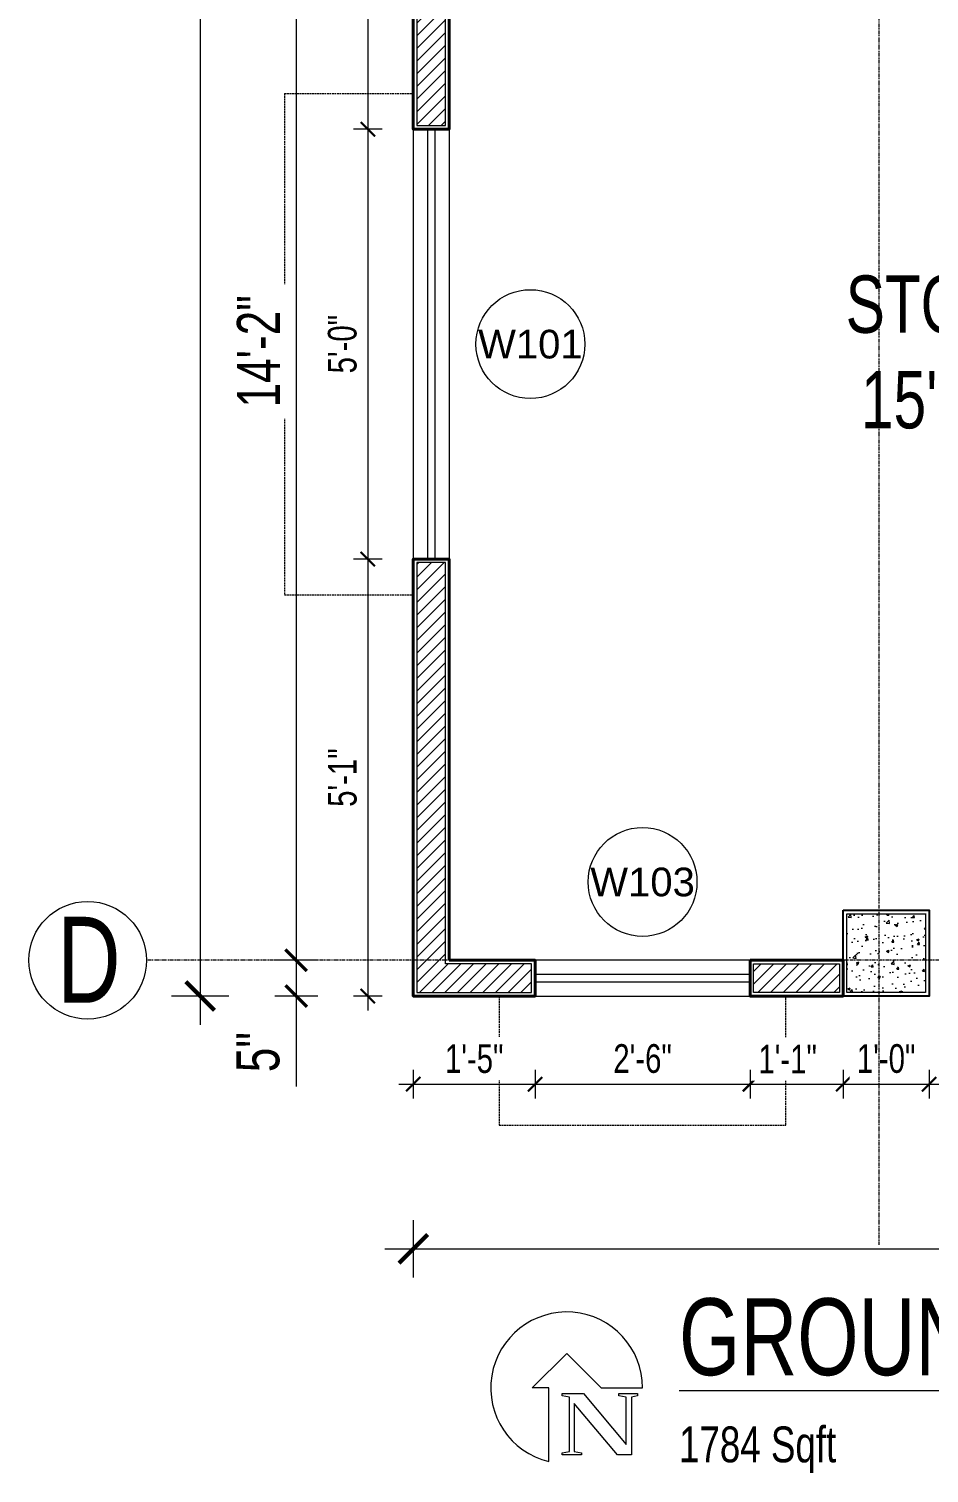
# Model space of a CAD drawing. Header units: inches. Extents: x 985 to 11353, y 526 to 2181.
# Drawn here: x 6499 to 6624.7, y 1359.7 to 1561.3 of the extents above; entities that cross this region are included whole.
import ezdxf
from ezdxf.enums import TextEntityAlignment as Align

# ---------------------------------------------------------------- set-up
doc = ezdxf.new("R2010")
doc.units = ezdxf.units.IN
doc.header["$MEASUREMENT"] = 0
doc.linetypes.add('DASH', pattern=[0.35, 0.25, -0.1])
doc.linetypes.add('PHANTOMX2', pattern=[5, 2.5, -0.5, 0.5, -0.5, 0.5, -0.5])
for name, color, linetype, lineweight in [('COLUMN', 1, 'Continuous', 25), ('Dimension', 22, 'Continuous', 13), ('Glass', 5, 'Continuous', 9), ('grid', 9, 'Continuous', 13), ('Grid marker', 161, 'Continuous', 15), ('Grid Text', 5, 'Continuous', 15), ('HACTH', 8, 'Continuous', 9), ('I-DOOR-IDEN-N', 7, 'Continuous', 15), ('Plaster Line', 5, 'Continuous', 15), ('Sunshed', 5, 'Continuous', 15), ('Text-01', 253, 'Continuous', 15), ('wall 05', 3, 'Continuous', 40), ('WINDOW', 140, 'Continuous', 9)]:
    doc.layers.add(name, color=color, linetype=linetype, lineweight=lineweight)
doc.layers.add('Text', color=7, linetype='Continuous')
doc.styles.add('Arial', font='arial.ttf')
doc.styles.add('Swiss721', font='swisscl.ttf')
doc.dimstyles.new('DIM08', dxfattribs={"dimtxt": 8, "dimasz": 4, "dimexe": 4, "dimexo": 0, "dimgap": 3, "dimtad": 1, "dimdec": 1, "dimzin": 3, "dimdsep": 46, "dimlunit": 4, "dimtxsty": 'Swiss721', "dimblk": 'ARCHTICK', "dimcen": 0, "dimdle": 4, "dimclrd": 256, "dimclre": 256, "dimclrt": 256, "dimadec": 0, "dimazin": 0, "dimtfac": 1, "dimtdec": 1, "dimtofl": 0, "dimtmove": 0, "dimatfit": 3, "dimldrblk": 'ARCHTICK', "dimfxl": 4, "dimfxlon": 1, "dimtfill": 1, "dimtolj": 1, "dimtzin": 0, "dimlwd": 9, "dimlwe": 9, "dimarcsym": 0})

# ---------------------------------------------------------------- blocks, each defined once
blk = doc.blocks.new('C 12X12')
at = {"layer": 'HACTH'}
h = blk.add_hatch(dxfattribs=at)
h.set_pattern_fill('AR-CONC', color=256, scale=0.5, style=0)
h.set_pattern_definition([(50, (0, 0), (3.58630091, -0.313760675), [0.375, -4.125]), (355, (0, 0), (-0.69375667, 3.76096067), [0.3, -3.3]), (100.4514, (0.299, -0.026), (2.89254691, 3.44719771), [0.31870095, -3.50571056]), (46.1842, (0, 1), (5.33620524, -0.82759507), [0.5625, -6.1875]), (96.6356, (0.4447, 0.931), (4.67331353, 4.87058935), [0.47805144, -5.258565]), (351.1842, (0, 1), (4.67330973, 4.870593), [0.45, -4.95]), (21, (0.5, 0.75), (2.98453526, -2.01309445), [0.375, -4.125]), (326, (0.5, 0.75), (1.21657666, 3.62575023), [0.3, -3.3]), (71.4514, (0.7487, 0.5822), (4.20111314, 1.61265248), [0.31870095, -3.50571056]), (37.5, (0, 0), (0.060799277, 1.66446927), [0, -3.26, 0, -3.35, 0, -3.3125]), (7.5, (0, 0), (1.315347687, 1.97205856), [0, -1.91, 0, -3.185, 0, -1.2625]), (327.5, (-1.115, 0), (2.66911218, -0.112774359), [0, -1.25, 0, -3.9, 0, -5.175]), (317.5, (-1.615, 0), (2.915930847, 0.50052491), [0, -1.625, 0, -2.59, 0, -3.675])])
h.paths.add_polyline_path([(88279, -6819.5), (88279, -6808.5), (88268, -6808.5), (88268, -6819.5)])
at = {"layer": 'COLUMN'}
blk.add_lwpolyline([(88267.5, -6808), (88279.5, -6808), (88279.5, -6820), (88267.5, -6820)], close=True, dxfattribs=at)
at = {"layer": 'Plaster Line'}
blk.add_lwpolyline([(88268, -6808.5), (88279, -6808.5), (88279, -6819.5), (88268, -6819.5)], close=True, dxfattribs=at)
blk = doc.blocks.new('_ArchTick')
at = {"color": 0, "linetype": 'ByBlock', "const_width": 0.15}
blk.add_lwpolyline([(-0.5, -0.5), (0.5, 0.5)], dxfattribs=at)
blk = doc.blocks.new('*D238')
at = {"layer": 'Defpoints', "color": 0, "transparency": 16777216}
for p in [(6537.31, 1810.28), (6522.94, 1426.28), (6537.31, 1426.28)]:
    blk.add_point(p, dxfattribs=at)
at = {"layer": 'Dimension', "lineweight": 9, "transparency": 16777216}
for p, q in [((6522.94, 1814.28), (6522.94, 1422.28)), ((6526.94, 1810.28), (6518.94, 1810.28)), ((6526.94, 1426.28), (6518.94, 1426.28))]:
    blk.add_line(p, q, dxfattribs=at)
at = {"layer": 'Dimension', "lineweight": 9, "transparency": 16777216, "xscale": 4, "yscale": 4, "zscale": 4}
for p, rotation in [((6522.94, 1810.28), 90), ((6522.94, 1426.28), 270)]:
    blk.add_blockref('_ArchTick', p, dxfattribs=dict(at, rotation=rotation))
at = {"layer": 'Dimension', "transparency": 16777216, "insert": (6515.84, 1640.36), "char_height": 8, "attachment_point": 5, "rotation": 90, "style": 'Swiss721', "bg_fill": 3, "box_fill_scale": 1.25, "bg_fill_color": 256, "bg_fill_true_color": 13158600, "bg_fill_transparency": 0}
blk.add_mtext('\\A1;32\'-0"', dxfattribs=at)
blk = doc.blocks.new('*D239')
at = {"layer": 'Defpoints', "color": 0, "transparency": 16777216}
for p in [(6552.69, 1426.28), (7221.69, 1426.28), (7221.69, 1390.99)]:
    blk.add_point(p, dxfattribs=at)
at = {"layer": 'Dimension', "lineweight": 9, "transparency": 16777216}
for p, q in [((6552.69, 1394.99), (6552.69, 1386.99)), ((7221.69, 1394.99), (7221.69, 1386.99)), ((6548.69, 1390.99), (7225.69, 1390.99))]:
    blk.add_line(p, q, dxfattribs=at)
at = {"layer": 'Dimension', "lineweight": 9, "transparency": 16777216, "xscale": 4, "yscale": 4, "zscale": 4, "rotation": 180}
blk.add_blockref('_ArchTick', (6552.69, 1390.99), dxfattribs=at)
at = {"layer": 'Dimension', "lineweight": 9, "transparency": 16777216, "xscale": 4, "yscale": 4, "zscale": 4}
blk.add_blockref('_ArchTick', (7221.69, 1390.99), dxfattribs=at)
at = {"layer": 'Dimension', "transparency": 16777216, "insert": (6887.44, 1398.08), "char_height": 8, "attachment_point": 5, "style": 'Swiss721', "bg_fill": 3, "box_fill_scale": 1.25, "bg_fill_color": 256, "bg_fill_true_color": 13158600, "bg_fill_transparency": 0}
blk.add_mtext('\\A1;55\'-9"', dxfattribs=at)
blk = doc.blocks.new('*D253')
at = {"layer": 'Defpoints', "color": 0, "transparency": 16777216}
for p in [(6552.69, 1606.28), (6546.34, 1547.28), (6552.69, 1547.28)]:
    blk.add_point(p, dxfattribs=at)
at = {"layer": 'Dimension', "lineweight": 9, "transparency": 16777216}
for p, q in [((6546.34, 1608.28), (6546.34, 1545.28)), ((6548.34, 1606.28), (6544.34, 1606.28)), ((6548.34, 1547.28), (6544.34, 1547.28))]:
    blk.add_line(p, q, dxfattribs=at)
at = {"layer": 'Dimension', "lineweight": 9, "transparency": 16777216, "xscale": 2, "yscale": 2, "zscale": 2}
for p, rotation in [((6546.34, 1606.28), 90), ((6546.34, 1547.28), 270)]:
    blk.add_blockref('_ArchTick', p, dxfattribs=dict(at, rotation=rotation))
at = {"layer": 'Dimension', "transparency": 16777216, "insert": (6542.84, 1576.78), "char_height": 4, "attachment_point": 5, "rotation": 90, "style": 'Swiss721', "bg_fill": 3, "box_fill_scale": 1.25, "bg_fill_color": 256, "bg_fill_true_color": 13158600, "bg_fill_transparency": 0}
blk.add_mtext('\\A1;4\'-11"', dxfattribs=at)
blk = doc.blocks.new('*D254')
at = {"layer": 'Defpoints', "color": 0, "transparency": 16777216}
for p in [(6552.69, 1547.28), (6546.34, 1487.28), (6552.69, 1487.28)]:
    blk.add_point(p, dxfattribs=at)
at = {"layer": 'Dimension', "lineweight": 9, "transparency": 16777216}
for p, q in [((6546.34, 1549.28), (6546.34, 1485.28)), ((6548.34, 1547.28), (6544.34, 1547.28)), ((6548.34, 1487.28), (6544.34, 1487.28))]:
    blk.add_line(p, q, dxfattribs=at)
at = {"layer": 'Dimension', "lineweight": 9, "transparency": 16777216, "xscale": 2, "yscale": 2, "zscale": 2}
for p, rotation in [((6546.34, 1547.28), 90), ((6546.34, 1487.28), 270)]:
    blk.add_blockref('_ArchTick', p, dxfattribs=dict(at, rotation=rotation))
at = {"layer": 'Dimension', "transparency": 16777216, "insert": (6542.79, 1517.28), "char_height": 4, "attachment_point": 5, "rotation": 90, "style": 'Swiss721', "bg_fill": 3, "box_fill_scale": 1.25, "bg_fill_color": 256, "bg_fill_true_color": 13158600, "bg_fill_transparency": 0}
blk.add_mtext('\\A1;5\'-0"', dxfattribs=at)
blk = doc.blocks.new('*D255')
at = {"layer": 'Defpoints', "color": 0, "transparency": 16777216}
for p in [(6552.69, 1487.28), (6546.34, 1426.28), (6552.69, 1426.28)]:
    blk.add_point(p, dxfattribs=at)
at = {"layer": 'Dimension', "lineweight": 9, "transparency": 16777216}
for p, q in [((6546.34, 1489.28), (6546.34, 1424.28)), ((6548.34, 1487.28), (6544.34, 1487.28)), ((6548.34, 1426.28), (6544.34, 1426.28))]:
    blk.add_line(p, q, dxfattribs=at)
at = {"layer": 'Dimension', "lineweight": 9, "transparency": 16777216, "xscale": 2, "yscale": 2, "zscale": 2}
for p, rotation in [((6546.34, 1487.28), 90), ((6546.34, 1426.28), 270)]:
    blk.add_blockref('_ArchTick', p, dxfattribs=dict(at, rotation=rotation))
at = {"layer": 'Dimension', "transparency": 16777216, "insert": (6542.8, 1456.78), "char_height": 4, "attachment_point": 5, "rotation": 90, "style": 'Swiss721', "bg_fill": 3, "box_fill_scale": 1.25, "bg_fill_color": 256, "bg_fill_true_color": 13158600, "bg_fill_transparency": 0}
blk.add_mtext('\\A1;5\'-1"', dxfattribs=at)
blk = doc.blocks.new('*D256')
at = {"layer": 'Defpoints', "color": 0, "transparency": 16777216}
for p in [(6552.69, 1426.28), (6569.69, 1426.28), (6569.69, 1413.99)]:
    blk.add_point(p, dxfattribs=at)
at = {"layer": 'Dimension', "lineweight": 9, "transparency": 16777216}
for p, q in [((6552.69, 1415.99), (6552.69, 1411.99)), ((6569.69, 1415.99), (6569.69, 1411.99)), ((6550.69, 1413.99), (6571.69, 1413.99))]:
    blk.add_line(p, q, dxfattribs=at)
at = {"layer": 'Dimension', "lineweight": 9, "transparency": 16777216, "xscale": 2, "yscale": 2, "zscale": 2, "rotation": 180}
blk.add_blockref('_ArchTick', (6552.69, 1413.99), dxfattribs=at)
at = {"layer": 'Dimension', "lineweight": 9, "transparency": 16777216, "xscale": 2, "yscale": 2, "zscale": 2}
blk.add_blockref('_ArchTick', (6569.69, 1413.99), dxfattribs=at)
at = {"layer": 'Dimension', "transparency": 16777216, "insert": (6561.19, 1417.53), "char_height": 4, "attachment_point": 5, "style": 'Swiss721', "bg_fill": 3, "box_fill_scale": 1.25, "bg_fill_color": 256, "bg_fill_true_color": 13158600, "bg_fill_transparency": 0}
blk.add_mtext('\\A1;1\'-5"', dxfattribs=at)
blk = doc.blocks.new('*D257')
at = {"layer": 'Defpoints', "color": 0, "transparency": 16777216}
for p in [(6569.69, 1426.28), (6599.69, 1426.28), (6599.69, 1413.99)]:
    blk.add_point(p, dxfattribs=at)
at = {"layer": 'Dimension', "lineweight": 9, "transparency": 16777216}
for p, q in [((6569.69, 1415.99), (6569.69, 1411.99)), ((6599.69, 1415.99), (6599.69, 1411.99)), ((6567.69, 1413.99), (6601.69, 1413.99))]:
    blk.add_line(p, q, dxfattribs=at)
at = {"layer": 'Dimension', "lineweight": 9, "transparency": 16777216, "xscale": 2, "yscale": 2, "zscale": 2, "rotation": 180}
blk.add_blockref('_ArchTick', (6569.69, 1413.99), dxfattribs=at)
at = {"layer": 'Dimension', "lineweight": 9, "transparency": 16777216, "xscale": 2, "yscale": 2, "zscale": 2}
blk.add_blockref('_ArchTick', (6599.69, 1413.99), dxfattribs=at)
at = {"layer": 'Dimension', "transparency": 16777216, "insert": (6584.69, 1417.54), "char_height": 4, "attachment_point": 5, "style": 'Swiss721', "bg_fill": 3, "box_fill_scale": 1.25, "bg_fill_color": 256, "bg_fill_true_color": 13158600, "bg_fill_transparency": 0}
blk.add_mtext('\\A1;2\'-6"', dxfattribs=at)
blk = doc.blocks.new('*D258')
at = {"layer": 'Defpoints', "color": 0, "transparency": 16777216}
for p in [(6599.69, 1426.28), (6612.69, 1426.28), (6612.69, 1413.99)]:
    blk.add_point(p, dxfattribs=at)
at = {"layer": 'Dimension', "lineweight": 9, "transparency": 16777216}
for p, q in [((6599.69, 1415.99), (6599.69, 1411.99)), ((6612.69, 1415.99), (6612.69, 1411.99)), ((6597.69, 1413.99), (6614.69, 1413.99))]:
    blk.add_line(p, q, dxfattribs=at)
at = {"layer": 'Dimension', "lineweight": 9, "transparency": 16777216, "xscale": 2, "yscale": 2, "zscale": 2, "rotation": 180}
blk.add_blockref('_ArchTick', (6599.69, 1413.99), dxfattribs=at)
at = {"layer": 'Dimension', "lineweight": 9, "transparency": 16777216, "xscale": 2, "yscale": 2, "zscale": 2}
blk.add_blockref('_ArchTick', (6612.69, 1413.99), dxfattribs=at)
at = {"layer": 'Dimension', "transparency": 16777216, "insert": (6604.94, 1417.49), "char_height": 4, "attachment_point": 5, "style": 'Swiss721', "bg_fill": 3, "box_fill_scale": 1.25, "bg_fill_color": 256, "bg_fill_true_color": 13158600, "bg_fill_transparency": 0}
blk.add_mtext('\\A1;1\'-1"', dxfattribs=at)
blk = doc.blocks.new('*D259')
at = {"layer": 'Defpoints', "color": 0, "transparency": 16777216}
for p in [(6612.69, 1426.28), (6624.69, 1426.28)]:
    blk.add_point(p, dxfattribs=at)
at = {"layer": 'Dimension', "lineweight": 9, "transparency": 16777216}
for p, q in [((6612.69, 1415.99), (6612.69, 1411.99)), ((6624.69, 1415.99), (6624.69, 1411.99)), ((6610.69, 1413.99), (6626.69, 1413.99))]:
    blk.add_line(p, q, dxfattribs=at)
at = {"layer": 'Dimension', "lineweight": 9, "transparency": 16777216, "xscale": 2, "yscale": 2, "zscale": 2, "rotation": 180}
blk.add_blockref('_ArchTick', (6612.69, 1413.99), dxfattribs=at)
at = {"layer": 'Dimension', "lineweight": 9, "transparency": 16777216, "xscale": 2, "yscale": 2, "zscale": 2}
blk.add_blockref('_ArchTick', (6624.69, 1413.99), dxfattribs=at)
at = {"layer": 'Dimension', "transparency": 16777216, "insert": (6618.69, 1417.54), "char_height": 4, "attachment_point": 5, "style": 'Swiss721', "bg_fill": 3, "box_fill_scale": 1.25, "bg_fill_color": 256, "bg_fill_true_color": 13158600, "bg_fill_transparency": 0}
blk.add_mtext('\\A1;1\'-0"', dxfattribs=at)
at = {"layer": 'Defpoints', "color": 0, "transparency": 16777216}
blk.add_point((6624.69, 1413.99), dxfattribs=at)
blk = doc.blocks.new('*D260')
at = {"layer": 'Defpoints', "color": 0, "transparency": 16777216}
for p in [(6624.69, 1426.28), (6656.69, 1426.28), (6656.69, 1413.99)]:
    blk.add_point(p, dxfattribs=at)
at = {"layer": 'Dimension', "lineweight": 9, "transparency": 16777216}
for p, q in [((6624.69, 1415.99), (6624.69, 1411.99)), ((6656.69, 1415.99), (6656.69, 1411.99)), ((6622.69, 1413.99), (6658.69, 1413.99))]:
    blk.add_line(p, q, dxfattribs=at)
at = {"layer": 'Dimension', "lineweight": 9, "transparency": 16777216, "xscale": 2, "yscale": 2, "zscale": 2, "rotation": 180}
blk.add_blockref('_ArchTick', (6624.69, 1413.99), dxfattribs=at)
at = {"layer": 'Dimension', "lineweight": 9, "transparency": 16777216, "xscale": 2, "yscale": 2, "zscale": 2}
blk.add_blockref('_ArchTick', (6656.69, 1413.99), dxfattribs=at)
at = {"layer": 'Dimension', "transparency": 16777216, "insert": (6640.69, 1417.54), "char_height": 4, "attachment_point": 5, "style": 'Swiss721', "bg_fill": 3, "box_fill_scale": 1.25, "bg_fill_color": 256, "bg_fill_true_color": 13158600, "bg_fill_transparency": 0}
blk.add_mtext('\\A1;2\'-8"', dxfattribs=at)
blk = doc.blocks.new('wall&door')
at = {"color": 0, "linetype": 'ByBlock', "lineweight": -2}
blk.add_circle((0, 0), 3.039, dxfattribs=at)
at = {"color": 0, "linetype": 'ByBlock', "lineweight": -2, "ltscale": 25.4, "style": 'Arial'}
blk.add_attdef('PT1', text='', height=1.6, dxfattribs=at).set_placement((0, 0), align=Align.MIDDLE_CENTER)
blk = doc.blocks.new('*D344')
at = {"layer": 'Defpoints', "color": 0, "transparency": 16777216}
for p in [(6539.56, 1601.28), (6536.34, 1431.28), (6542.65, 1431.28)]:
    blk.add_point(p, dxfattribs=at)
at = {"layer": 'Dimension', "lineweight": 9, "transparency": 16777216}
for p, q in [((6536.34, 1604.28), (6536.34, 1428.28)), ((6539.34, 1601.28), (6533.34, 1601.28)), ((6539.34, 1431.28), (6533.34, 1431.28))]:
    blk.add_line(p, q, dxfattribs=at)
at = {"layer": 'Dimension', "lineweight": 9, "transparency": 16777216, "xscale": 3, "yscale": 3, "zscale": 3}
for p, rotation in [((6536.34, 1601.28), 90), ((6536.34, 1431.28), 270)]:
    blk.add_blockref('_ArchTick', p, dxfattribs=dict(at, rotation=rotation))
at = {"layer": 'Dimension', "transparency": 16777216, "insert": (6531.07, 1516.28), "char_height": 6, "attachment_point": 5, "rotation": 90, "style": 'Swiss721', "bg_fill": 3, "box_fill_scale": 1.25, "bg_fill_color": 256, "bg_fill_true_color": 13158600, "bg_fill_transparency": 0}
blk.add_mtext('\\A1;14\'-2"', dxfattribs=at)
blk = doc.blocks.new('*D345')
at = {"layer": 'Defpoints', "color": 0, "transparency": 16777216}
for p in [(6542.65, 1431.28), (6536.34, 1426.28), (6550.69, 1426.28)]:
    blk.add_point(p, dxfattribs=at)
at = {"layer": 'Dimension', "lineweight": 9, "transparency": 16777216}
for p, q in [((6536.34, 1434.28), (6536.34, 1426.28)), ((6539.34, 1431.28), (6533.34, 1431.28)), ((6539.34, 1426.28), (6533.34, 1426.28)), ((6536.34, 1426.28), (6536.34, 1413.65))]:
    blk.add_line(p, q, dxfattribs=at)
at = {"layer": 'Dimension', "lineweight": 9, "transparency": 16777216, "xscale": 3, "yscale": 3, "zscale": 3}
for p, rotation in [((6536.34, 1431.28), 90), ((6536.34, 1426.28), 270)]:
    blk.add_blockref('_ArchTick', p, dxfattribs=dict(at, rotation=rotation))
at = {"layer": 'Dimension', "transparency": 16777216, "insert": (6531.03, 1418.46), "char_height": 6, "attachment_point": 5, "rotation": 90, "style": 'Swiss721', "bg_fill": 3, "box_fill_scale": 1.25, "bg_fill_color": 256, "bg_fill_true_color": 13158600, "bg_fill_transparency": 0}
blk.add_mtext('\\A1;5"', dxfattribs=at)

msp = doc.modelspace()

# ---------------------------------------------------------------- hatches: boundary and pattern name
at = {"layer": 'HACTH'}
h = msp.add_hatch(dxfattribs=at)
h.set_pattern_fill('ANSI31', color=256, scale=10, style=0)
h.set_pattern_definition([(45, (-112255.3492, -171258.8229), (-0.8838834765, 0.8838834765), [])])
h.paths.add_polyline_path([(6612.19, 1605.78), (6553.19, 1605.78), (6553.19, 1547.78), (6557.19, 1547.78), (6557.19, 1601.78), (6612.19, 1601.78)])
h = msp.add_hatch(dxfattribs=at)
h.set_pattern_fill('ANSI31', color=256, scale=10, style=0)
h.set_pattern_definition([(45, (-115482.1609, -169903.1285), (-0.8838834765, 0.8838834765), [])])
h.paths.add_polyline_path([(6557.19, 1430.78), (6557.19, 1486.78), (6553.19, 1486.78), (6553.19, 1430.78), (6553.19, 1426.78), (6569.19, 1426.78), (6569.19, 1430.78)])
h = msp.add_hatch(dxfattribs=at)
h.set_pattern_fill('ANSI31', color=256, scale=10, style=0)
h.set_pattern_definition([(45, (-115482.6609, -169903.1285), (-0.8838834765, 0.8838834765), [])])
h.paths.add_polyline_path([(6600.19, 1430.78), (6600.19, 1426.78), (6612.19, 1426.78), (6612.19, 1430.78)])

# ---------------------------------------------------------------- linework, layer by layer
at = {"layer": 'Glass', "ltscale": 10}
for points in [[(6554.69, 1547.28), (6554.69, 1487.28)], [(6555.69, 1547.28), (6555.69, 1487.28)]]:
    msp.add_lwpolyline(points, dxfattribs=at)
msp.add_lwpolyline([(6599.69, 1428.28), (6599.69, 1429.28), (6569.69, 1429.28), (6569.69, 1428.28)], close=True, dxfattribs=at)
at = {"layer": 'Plaster Line'}
for points in [[(6612.19, 1605.78), (6553.19, 1605.78), (6553.19, 1547.78), (6557.19, 1547.78), (6557.19, 1601.78), (6612.19, 1601.78)], [(6600.19, 1430.78), (6612.19, 1430.78), (6612.19, 1426.78), (6600.19, 1426.78)]]:
    msp.add_lwpolyline(points, close=True, dxfattribs=at)
msp.add_lwpolyline([(6557.19, 1430.78), (6557.19, 1486.78), (6553.19, 1486.78), (6553.19, 1430.78), (6553.19, 1426.78), (6569.19, 1426.78), (6569.19, 1430.78), (6557.19, 1430.78)], dxfattribs=at)
at = {"layer": 'Sunshed', "linetype": 'DASH'}
for p, q in [((6534.69, 1552.28), (6534.69, 1482.28)), ((6534.69, 1552.28), (6552.69, 1552.28)), ((6534.69, 1482.28), (6552.69, 1482.28))]:
    msp.add_line(p, q, dxfattribs=at)
msp.add_lwpolyline([(6564.69, 1426.28), (6564.69, 1408.28), (6604.69, 1408.28), (6604.69, 1426.28)], dxfattribs=at)
at = {"layer": 'Text-01', "linetype": 'Continuous'}
msp.add_lwpolyline([(6571.6, 1361.3), (6571.6, 1371.59), (6569.29, 1371.59), (6574.1, 1376.4), (6578.91, 1371.59), (6584.7, 1371.59, 2.058228)], format="xyb", close=True, dxfattribs=at)
msp.add_lwpolyline([(6575.16, 1362.72), (6576.18, 1362.54), (6576.18, 1362.23), (6573.48, 1362.23), (6573.48, 1362.54), (6574.47, 1362.72), (6574.47, 1370.3), (6573.48, 1370.48), (6573.48, 1370.83), (6576.44, 1370.83), (6582.39, 1363.7), (6582.39, 1370.3), (6581.4, 1370.48), (6581.4, 1370.83), (6583.98, 1370.83), (6583.98, 1370.48), (6583.13, 1370.3), (6583.13, 1362.23), (6581.19, 1362.23), (6575.16, 1369.42), (6575.16, 1362.72)], dxfattribs=at)
at = {"layer": 'wall 05'}
for points in [[(6612.69, 1606.28), (6552.69, 1606.28), (6552.69, 1547.28), (6557.69, 1547.28), (6557.69, 1601.28), (6612.69, 1601.28)], [(6599.69, 1431.28), (6612.69, 1431.28), (6612.69, 1426.28), (6599.69, 1426.28)]]:
    msp.add_lwpolyline(points, close=True, dxfattribs=at)
for points in [[(6557.69, 1431.28), (6557.69, 1487.28), (6552.69, 1487.28), (6552.69, 1431.28)], [(6552.69, 1431.28), (6552.69, 1426.28), (6569.69, 1426.28), (6569.69, 1431.28), (6557.69, 1431.28)]]:
    msp.add_lwpolyline(points, dxfattribs=at)
at = {"layer": 'WINDOW', "ltscale": 10}
for points in [[(6552.69, 1547.28), (6552.69, 1487.28)], [(6557.69, 1547.28), (6557.69, 1487.28)]]:
    msp.add_lwpolyline(points, dxfattribs=at)
msp.add_lwpolyline([(6599.69, 1426.28), (6599.69, 1431.28), (6569.69, 1431.28), (6569.69, 1426.28)], close=True, dxfattribs=at)

# ---------------------------------------------------------------- block references
at = {"layer": 'HACTH'}
msp.add_blockref('C 12X12', (-81654.81, 8246.28), dxfattribs=at)
at = {"layer": 'I-DOOR-IDEN-N'}
ref = msp.add_blockref('wall&door', (6569.03, 1517.28), dxfattribs=dict(at, xscale=2.5, yscale=2.5, zscale=2.5))
ref.add_attrib('PT1', 'W101', dxfattribs={"layer": '0', "color": 7, "linetype": 'ByBlock', "lineweight": -2, "ltscale": 25.4, "height": 4, "style": 'Arial'}).set_placement((6569.03, 1517.28), align=Align.MIDDLE_CENTER)
ref = msp.add_blockref('wall&door', (6584.69, 1442.21), dxfattribs=dict(at, xscale=2.5, yscale=2.5, zscale=2.5))
ref.add_attrib('PT1', 'W103', dxfattribs={"layer": '0', "color": 7, "linetype": 'ByBlock', "lineweight": -2, "ltscale": 25.4, "height": 4, "style": 'Arial'}).set_placement((6584.69, 1442.21), align=Align.MIDDLE_CENTER)

# ---------------------------------------------------------------- texts
at = {"layer": 'Text', "insert": (6641.07, 1526.86), "char_height": 8, "width": 62.6303, "attachment_point": 2, "style": 'Swiss721'}
msp.add_mtext('STORE ROOM\\P15\'-6" X 14\'-2"', dxfattribs=at)
at = {"layer": 'Text-01', "insert": (6589.78, 1384.1), "char_height": 10.7333, "width": 176.7295, "attachment_point": 1, "style": 'Swiss721'}
msp.add_mtext('{\\LGROUND FLOOR PLAN\\H0.4658x;\\l  \\P1784 Sqft}', dxfattribs=at)

# ---------------------------------------------------------------- next in the draw order: dimensions: what is measured, and where the dimension line sits
at = {"layer": 'Dimension'}
dim = msp.add_linear_dim(base=(6522.94, 1426.28), p1=(6537.31, 1810.28), p2=(6537.31, 1426.28), angle=90, dimstyle='DIM08', override={"dimarcsym": 1}, dxfattribs=at)
dim.commit()
dim.dimension.update_dxf_attribs({"geometry": '*D238', "text_midpoint": (6522.94, 1640.36), "dimtype": 160})
dim = msp.add_linear_dim(base=(6546.34, 1547.28), p1=(6552.69, 1606.28), p2=(6552.69, 1547.28), angle=90, dimstyle='DIM08', override={"dimscale": 0.5, "dimarcsym": 2}, dxfattribs=at)
dim.commit()
dim.dimension.update_dxf_attribs({"geometry": '*D253', "text_midpoint": (6542.84, 1576.78)})
dim = msp.add_linear_dim(base=(7221.69, 1390.99), p1=(6552.69, 1426.28), p2=(7221.69, 1426.28), text='55\'-9"', dimstyle='DIM08', override={"dimarcsym": 1}, dxfattribs=at)
dim.commit()
dim.dimension.update_dxf_attribs({"geometry": '*D239', "text_midpoint": (6887.44, 1390.99), "dimtype": 160})

# ---------------------------------------------------------------- next in the draw order: linework, layer by layer
at = {"layer": 'Grid marker'}
msp.add_circle((6507.23, 1431.28), 8.21, dxfattribs=at)

# ---------------------------------------------------------------- next in the draw order: texts
at = {"layer": 'Grid Text', "insert": (6507.39, 1437.35), "char_height": 12, "attachment_point": 2, "style": 'Swiss721'}
msp.add_mtext('D', dxfattribs=at)

# ---------------------------------------------------------------- next in the draw order: dimensions: what is measured, and where the dimension line sits
at = {"layer": 'Dimension'}
dim = msp.add_linear_dim(base=(6546.34, 1487.28), p1=(6552.69, 1547.28), p2=(6552.69, 1487.28), angle=90, dimstyle='DIM08', override={"dimscale": 0.5, "dimarcsym": 2}, dxfattribs=at)
dim.commit()
dim.dimension.update_dxf_attribs({"geometry": '*D254', "text_midpoint": (6542.79, 1517.28)})

# ---------------------------------------------------------------- next in the draw order: dimensions: what is measured, and where the dimension line sits
dim = msp.add_linear_dim(base=(6546.34, 1426.28), p1=(6552.69, 1487.28), p2=(6552.69, 1426.28), angle=90, dimstyle='DIM08', override={"dimscale": 0.5, "dimarcsym": 2}, dxfattribs=at)
dim.commit()
dim.dimension.update_dxf_attribs({"geometry": '*D255', "text_midpoint": (6542.8, 1456.78)})

# ---------------------------------------------------------------- next in the draw order: linework, layer by layer
at = {"layer": 'grid', "linetype": 'PHANTOMX2', "ltscale": 0.2}
msp.add_line((7284.15, 1431.28), (6515.44, 1431.28), dxfattribs=at)

# ---------------------------------------------------------------- next in the draw order: dimensions: what is measured, and where the dimension line sits
at = {"layer": 'Dimension'}
dim = msp.add_linear_dim(base=(6569.69, 1413.99), p1=(6552.69, 1426.28), p2=(6569.69, 1426.28), dimstyle='DIM08', override={"dimscale": 0.5, "dimarcsym": 2}, dxfattribs=at)
dim.commit()
dim.dimension.update_dxf_attribs({"geometry": '*D256', "text_midpoint": (6561.19, 1417.53)})

# ---------------------------------------------------------------- next in the draw order: dimensions: what is measured, and where the dimension line sits
dim = msp.add_linear_dim(base=(6536.34, 1431.28), p1=(6539.56, 1601.28), p2=(6542.65, 1431.28), angle=270, dimstyle='DIM08', override={"dimscale": 0.75, "dimarcsym": 1}, dxfattribs=at)
dim.commit()
dim.dimension.update_dxf_attribs({"geometry": '*D344', "text_midpoint": (6531.07, 1516.28)})
dim = msp.add_linear_dim(base=(6599.69, 1413.99), p1=(6569.69, 1426.28), p2=(6599.69, 1426.28), dimstyle='DIM08', override={"dimscale": 0.5, "dimarcsym": 2}, dxfattribs=at)
dim.commit()
dim.dimension.update_dxf_attribs({"geometry": '*D257', "text_midpoint": (6584.69, 1417.54)})

# ---------------------------------------------------------------- next in the draw order: dimensions: what is measured, and where the dimension line sits
dim = msp.add_linear_dim(base=(6536.34, 1426.28), p1=(6542.65, 1431.28), p2=(6550.69, 1426.28), angle=270, dimstyle='DIM08', override={"dimscale": 0.75, "dimarcsym": 1}, dxfattribs=at)
dim.commit()
dim.dimension.update_dxf_attribs({"geometry": '*D345', "text_midpoint": (6531.03, 1418.46)})
dim = msp.add_linear_dim(base=(6612.69, 1413.99), p1=(6599.69, 1426.28), p2=(6612.69, 1426.28), dimstyle='DIM08', override={"dimscale": 0.5, "dimarcsym": 2}, dxfattribs=at)
dim.commit()
dim.dimension.update_dxf_attribs({"geometry": '*D258', "text_midpoint": (6604.94, 1413.99), "dimtype": 160})

# ---------------------------------------------------------------- next in the draw order: dimensions: what is measured, and where the dimension line sits
dim = msp.add_linear_dim(base=(6624.69, 1413.99), p1=(6612.69, 1426.28), p2=(6624.69, 1426.28), dimstyle='DIM08', override={"dimscale": 0.5, "dimarcsym": 2}, dxfattribs=at)
dim.commit()
dim.dimension.update_dxf_attribs({"geometry": '*D259', "text_midpoint": (6618.69, 1417.54)})

# ---------------------------------------------------------------- next in the draw order: linework, layer by layer
at = {"layer": 'grid', "linetype": 'PHANTOMX2', "ltscale": 0.2}
msp.add_line((6617.69, 1897.99), (6617.69, 1391.54), dxfattribs=at)

# ---------------------------------------------------------------- next in the draw order: dimensions: what is measured, and where the dimension line sits
at = {"layer": 'Dimension'}
dim = msp.add_linear_dim(base=(6656.69, 1413.99), p1=(6624.69, 1426.28), p2=(6656.69, 1426.28), dimstyle='DIM08', override={"dimscale": 0.5, "dimarcsym": 2}, dxfattribs=at)
dim.commit()
dim.dimension.update_dxf_attribs({"geometry": '*D260', "text_midpoint": (6640.69, 1417.54)})

doc.saveas('drawing.dxf')
